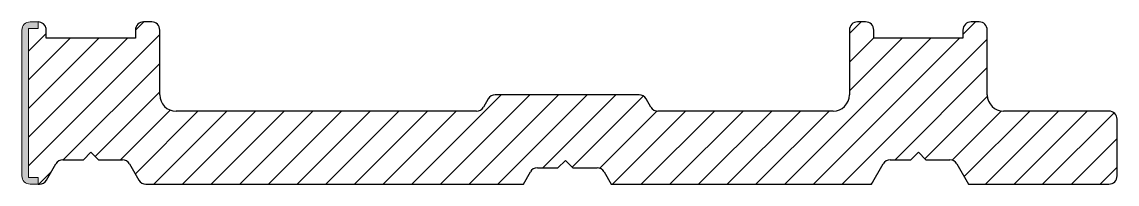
# Model space of a CAD drawing. Header units: metres. Extents: x -102 to 33, y -20 to 0.
import ezdxf

# ---------------------------------------------------------------- set-up
doc = ezdxf.new("R2010")
doc.units = ezdxf.units.M
doc.layers.add('A-DETL-GENF', color=92, linetype='Continuous', lineweight=18)

# ---------------------------------------------------------------- blocks, each defined once
blk = doc.blocks.new('31 recystel stelkozijn - R2008-1524512-00_0 Basismaterialen')
at = {"layer": 'A-DETL-GENF', "lineweight": 13}
h = blk.add_hatch(dxfattribs=at)
h.set_pattern_fill('FP_68', color=256, style=0, pattern_type=2)
h.set_pattern_definition([(45, (10664.752, -1566.077), (-1.76776695, 1.76776695), [])])
h.paths.add_polyline_path([(-99.84, -20), (-99.59, -19.97), (-99.35, -19.87), (-99.14, -19.71), (-98.81, -19.2), (-97.67, -17.29), (-97.46, -17.13), (-97.22, -17.03), (-96.96, -17), (-94.42, -17), (-93.5, -16.08), (-92.57, -17), (-89.4, -17.02), (-89.02, -17.19), (-88.74, -17.5), (-87.43, -19.71), (-87.22, -19.87), (-86.98, -19.97), (-86.72, -20), (-40.19, -20), (-39.2, -18.33), (-38.86, -18.09), (-38.46, -18), (-35.92, -18), (-35, -17.08), (-34.08, -18), (-30.85, -18.04), (-30.61, -18.14), (-30.4, -18.29), (-30.24, -18.5), (-29.38, -20), (2.73, -20), (4.33, -17.29), (4.54, -17.13), (4.78, -17.03), (5.04, -17), (7.58, -17), (8.5, -16.08), (9.42, -17), (12.65, -17.04), (12.89, -17.14), (13.1, -17.29), (13.26, -17.5), (14.7, -20), (32.26, -19.97), (32.5, -19.87), (32.71, -19.71), (32.87, -19.5), (32.97, -19.26), (33, -19), (32.97, -11.74), (32.87, -11.5), (32.71, -11.29), (32.5, -11.13), (32.26, -11.03), (32, -11), (19, -11), (18.48, -10.93), (18, -10.73), (17.59, -10.41), (17.27, -10), (17.07, -9.52), (17, -9), (16.97, -0.74), (16.87, -0.5), (16.71, -0.29), (16.5, -0.13), (16.26, -0.03), (16, 0), (14.74, -0.03), (14.5, -0.13), (14.29, -0.29), (14.13, -0.5), (14.03, -0.74), (14, -1), (14, -2), (3, -2), (2.97, -0.74), (2.87, -0.5), (2.71, -0.29), (2.5, -0.13), (2.26, -0.03), (2, 0), (0.74, -0.03), (0.5, -0.13), (0.29, -0.29), (0.13, -0.5), (0.03, -0.74), (0, -1), (0, -9), (-0.07, -9.52), (-0.27, -10), (-0.59, -10.41), (-1, -10.73), (-1.48, -10.93), (-2, -11), (-23.81, -10.98), (-24.19, -10.81), (-24.47, -10.5), (-25.05, -9.5), (-25.32, -9.19), (-25.7, -9.02), (-25.91, -9), (-43.91, -9.03), (-44.15, -9.13), (-44.36, -9.29), (-44.52, -9.5), (-45.26, -10.71), (-45.46, -10.87), (-45.7, -10.97), (-45.96, -11), (-83, -11), (-83.52, -10.93), (-84, -10.73), (-84.41, -10.41), (-84.73, -10), (-84.93, -9.52), (-85, -9), (-85.03, -0.74), (-85.13, -0.5), (-85.29, -0.29), (-85.5, -0.13), (-85.74, -0.03), (-86, 0), (-87.26, -0.03), (-87.5, -0.13), (-87.71, -0.29), (-87.87, -0.5), (-87.97, -0.74), (-88, -1), (-88, -2), (-99.02, -2), (-99.02, -0.83), (-99.2, -0.4), (-99.55, -0.11), (-99.98, 0), (-99.98, -0.8), (-101.2, -0.8), (-101.2, -19.2), (-99.98, -19.2), (-99.98, -20)])
at = {"layer": 'A-DETL-GENF'}
blk.add_hatch(color=256, dxfattribs=at).paths.add_polyline_path([(-101, -20), (-99.98, -20), (-99.98, -19.2), (-101.2, -19.2), (-101.2, -0.8), (-99.98, -0.8), (-99.98, 0), (-101.26, -0.03), (-101.5, -0.13), (-101.71, -0.29), (-101.87, -0.5), (-101.97, -0.74), (-102, -1), (-101.97, -19.26), (-101.87, -19.5), (-101.71, -19.71), (-101.5, -19.87), (-101.26, -19.97)])
at = {"layer": 'A-DETL-GENF', "lineweight": 25}
for p, q in [((-86, 0), (-87, 0)), ((-99.02, -2), (-99.02, -0.83)), ((-88, -1), (-88, -2)), ((-85, -9), (-85, -1)), ((0, -1), (0, -9)), ((2, 0), (1, 0)), ((3, -2), (3, -1)), ((14, -1), (14, -2)), ((16, 0), (15, 0)), ((17, -9), (17, -1)), ((-88, -2), (-99.02, -2)), ((14, -2), (3, -2)), ((-25.91, -9), (-43.65, -9)), ((-44.52, -9.5), (-45.1, -10.5)), ((-24.47, -10.5), (-25.05, -9.5)), ((-45.96, -11), (-83, -11)), ((-2, -11), (-23.6, -11)), ((32, -11), (19, -11)), ((33, -19), (33, -12)), ((-94.42, -17), (-93.5, -16.08)), ((-93.5, -16.08), (-92.57, -17)), ((7.58, -17), (8.5, -16.08)), ((8.5, -16.08), (9.42, -17)), ((-98.98, -19.5), (-97.82, -17.5)), ((-96.96, -17), (-94.42, -17)), ((-92.57, -17), (-89.61, -17)), ((-88.74, -17.5), (-87.59, -19.5)), ((-35.92, -18), (-35, -17.08)), ((-35, -17.08), (-34.08, -18)), ((2.73, -20), (4.18, -17.5)), ((5.04, -17), (7.58, -17)), ((9.42, -17), (12.4, -17)), ((13.26, -17.5), (14.7, -20)), ((-40.19, -20), (-39.32, -18.5)), ((-38.46, -18), (-35.92, -18)), ((-34.08, -18), (-31.1, -18)), ((-30.24, -18.5), (-29.38, -20)), ((-99.98, -20), (-99.84, -20)), ((-86.72, -20), (-40.19, -20)), ((-29.38, -20), (2.73, -20)), ((14.7, -20), (32, -20))]:
    blk.add_line(p, q, dxfattribs=at)
at = {"layer": 'A-DETL-GENF'}
for p, q in [((-102, -1), (-102, -19)), ((-101.2, -19.2), (-101.2, -0.8)), ((-101.2, -0.8), (-99.98, -0.8)), ((-99.98, 0), (-101, 0)), ((-99.98, -0.8), (-99.98, 0)), ((-99.98, -19.2), (-101.2, -19.2)), ((-101, -20), (-99.98, -20)), ((-99.98, -20), (-99.98, -19.2))]:
    blk.add_line(p, q, dxfattribs=at)
at = {"layer": 'A-DETL-GENF', "lineweight": 25}
for centre, radius, start, end in [((-86, -1), 1, 0, 90), ((-100, -1), 1, 9.9973, 90), ((-87, -1), 1, 90, 180), ((1, -1), 1, 90, 180), ((2, -1), 1, 360, 90), ((15, -1), 1, 90, 180), ((16, -1), 1, 360, 90), ((-83, -9), 2, 180, 270), ((-43.65, -10), 1, 90, 149.9995), ((-25.91, -10), 1, 29.9999, 90), ((-2, -9), 2, 270, 360), ((19, -9), 2, 180, 270), ((-45.96, -10), 1, 270, 329.9995), ((-23.6, -10), 1, 209.9999, 270), ((32, -12), 1, 360, 90), ((-96.96, -18), 1, 90, 150), ((-89.61, -18), 1, 30.0001, 90.3165), ((5.04, -18), 1, 90, 150), ((12.39, -18), 1, 30.0002, 89.6835), ((-38.46, -19), 1, 90, 150.0001), ((-31.11, -19), 1, 30.0002, 89.6835), ((-99.84, -19), 1, 270, 329.8587), ((-86.72, -19), 1, 210.0001, 270), ((32, -19), 1, 270, 0)]:
    blk.add_arc(centre, radius, start, end, dxfattribs=at)
at = {"layer": 'A-DETL-GENF'}
for centre, start, end in [((-101, -1), 90, 180), ((-101, -19), 180, 270)]:
    blk.add_arc(centre, 1, start, end, dxfattribs=at)

msp = doc.modelspace()

# ---------------------------------------------------------------- block references
msp.add_blockref('31 recystel stelkozijn - R2008-1524512-00_0 Basismaterialen', (0, 0))

doc.saveas('drawing.dxf')
